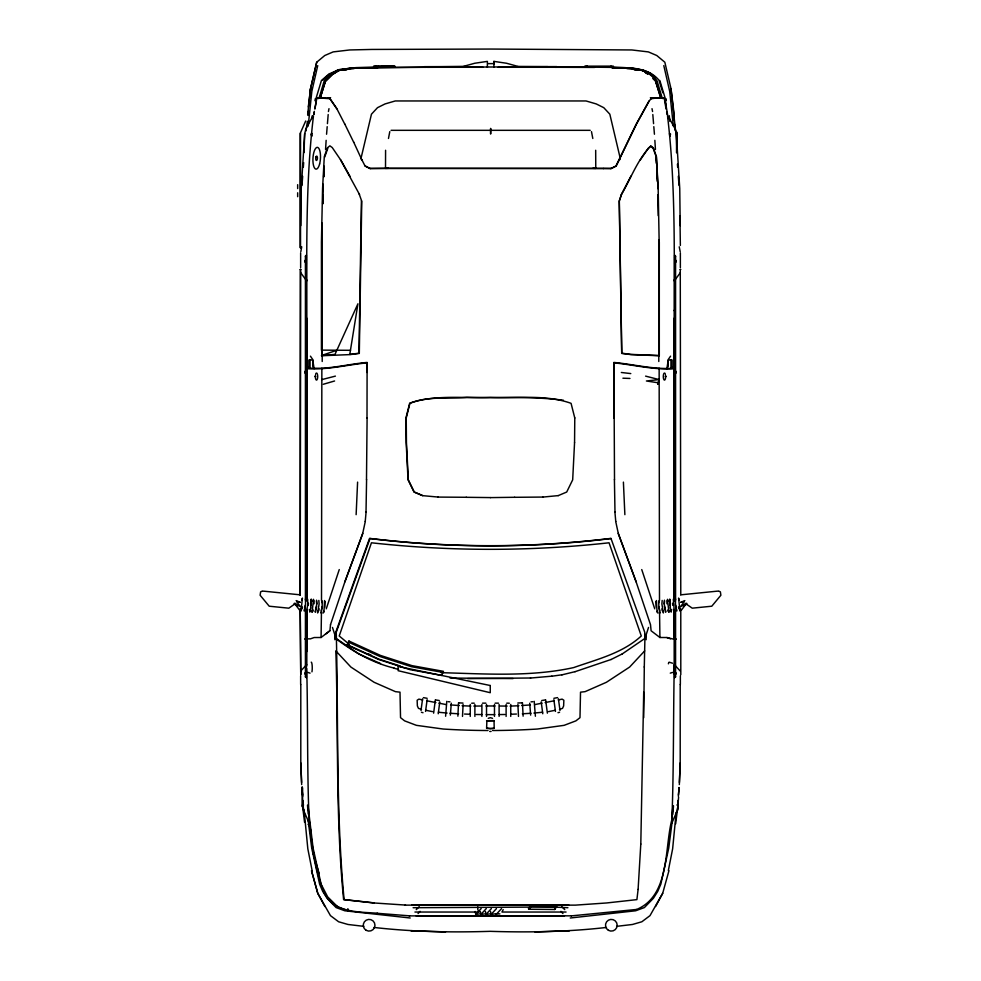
<?xml version="1.0" encoding="UTF-8"?>
<svg xmlns="http://www.w3.org/2000/svg" width="981" height="981" viewBox="0 0 981 981"><rect width="100%" height="100%" fill="white"/><g stroke="black" fill="none" stroke-linecap="round" stroke-linejoin="round"><path stroke-width="1.47" d="M300.211 595.271L300.726 269.542M300.64 684.444L300.64 675.897M300.799 684.431L300.799 762.911L301.596 782.458M306.71 668.453C308.083 720.054 306.943 771.753 309.26 823.28L303.485 810.183L302.933 800.422M306.71 666.038L306.71 612.107M306.71 599.881L306.722 279.806M367.004 372.498L367.004 362.86C346.955 364.809 327.249 370.107 306.906 368.684L309.125 367.274M477.821 906.861L477.808 909.608L479.047 912.036L414.938 912.036M486.527 716.412L486.527 704.444M493.897 67.284L493.909 61.386L506.515 63.25L518.495 66.561L556.816 66.671L556.828 67.284L498.262 67.284M493.909 64.341L493.909 61.386M494.473 716.412L494.473 704.444M499.108 716.412L499.108 704.444M506.11 716.412L506.11 704.444M510.745 716.412L510.745 704.444M613.996 418.139L613.996 362.86C634.045 364.809 653.751 370.107 674.094 368.684L671.875 367.274M674.29 674.021L674.29 665.964M674.29 665.645L674.29 611.212L673.334 599.183M680.36 245.471L679.931 215.93M334.84 639.71L334.852 635.271M475.221 911.484L475.773 914.439L479.525 913.887M480.334 911.484L480.874 914.439L484.639 913.887M485.423 911.484L485.975 914.439L489.727 913.887M490.525 911.484L491.064 914.439L494.829 913.887M385.582 150.265L385.508 168.389L370.205 168.597L365.091 166.083L362.063 160.185M303.215 804.445L303.227 802.213M321.437 612.598L321.081 637.503L314.141 637.54L310.425 638.852L306.71 638.852M321.51 600.458L321.854 368.255C337.096 367.397 351.921 363.779 367.102 362.43L367.004 418.139M366.489 479.795L367.102 417.783M487.373 67.284L487.373 61.386L474.755 63.25L462.787 66.561L424.454 66.671L424.454 67.284L483.02 67.284M574.559 442.603L574.78 417.869M658.692 602.849L658.705 601.611M663.524 611.065L663.352 612.966L661.881 603.953L662.175 600.421M666.859 600.703L666.945 603.806M669.079 610.44L668.919 612.352L667.485 599.305L668.061 601.218M671.347 610.194L671.188 612.107L670.354 607.877M675.357 601.01L675.369 599.771M680.176 609.213L680.017 611.126L678.582 598.079L679.159 599.992M530.831 905.88C531.579 907.278 527.974 910.76 528.501 908.087L530.831 905.88L556.791 906.125L554.768 909.485L528.636 909.24M554.854 908.332L554.768 909.485M587.006 67.125L587.079 65.85M611.065 67.37L611.016 66.095M366.011 512.156L366.587 479.55M300.799 225.642L301.253 188.487L304.65 134.36L305.79 129.026L312.878 116.114M322.246 223.165L321.829 355.735L350.143 354.595L359.304 353.418L361.756 201.24L359.193 194.079M322.651 203.705L323.215 184.22M322.271 239.622L322.209 361.486M323.031 203.705L323.227 194.729M304.049 152.595L304.662 133.514M361.425 200.786L358.972 353.209L349.788 354.399L357.93 303.779L334.975 354.399L321.425 355.539L336.961 350.229L350.548 350.303M644.296 666.786L643.708 717.675M640.801 844.077L643.708 692.108M644.284 667.105L644.995 634.486M679.33 784.567L680.201 762.911L680.201 684.444M679.404 782.47L680.201 762.911M357.599 482.112L356.128 514.669M388.476 138.468L389.788 131.638M640.801 844.04L638.104 889.448M672.316 821.968L677.515 810.183L678.067 800.422M457.882 716.179L458.544 702.739M462.505 716.412L463.106 704.468M574.559 442.554L572.683 479.819L566.711 492.033L558.201 495.638M323.632 176.703L324.196 166.169M324.012 176.703L324.257 172.19M314.055 603.818L314.141 600.715M316.691 604.1L316.434 601.01M679.073 787.731L678.337 796.29M325.557 149.504L326.146 140.332M301.989 185.372L302.663 176.273M303.325 167.162L303.669 162.613M306.71 371.21L306.906 368.255L321.854 368.255M672.807 814.414L673.493 805.757M308.193 126.034L311.823 91.441L317.734 65.617M445.607 716.253L446.796 701.329M450.353 715.124L451.309 703.193M671.74 820.079L672.733 808.05M326.563 134.238L327.188 126.672M327.433 123.643L328.181 114.556M365.239 521.426L366.097 511.959M671.74 823.28C673.886 770.465 673.211 717.503 674.29 664.615L680.36 671.127M678.46 794.953L679.073 787.535M677.515 810.183L678.607 797.087M312.019 133.379L311.762 136.347L310.952 134.066M308.083 115.439L308.488 110.988M309.027 105.053L309.444 100.602M309.714 97.622L310.536 88.719L316.704 62.22L324.772 55.512L333.16 51.907L349.702 49.957L371.713 49.442L490.77 49.05L631.825 49.957L648.38 51.907L656.767 55.512L664.836 62.22L671.004 88.695L673.873 112.03L673.873 119.89M308.255 605.387L308.463 603.192M310.928 605.682L310.867 600.384M324.907 607.227L325.079 601.5M676.191 812.28L672.635 848.81L668.343 870.564M673.015 810.392L673.309 807.351M311.983 118.566L312.265 115.697M321.069 637.503L329.898 630.771L330.523 624.689M313.43 116.285C306.869 170.915 306.71 226.01 306.71 280.934L300.64 272.644M381.732 66.966L381.928 65.85M666.872 368.684L668.368 359.353L670.575 356.152M638.104 889.411L636.902 899.626L606.663 902.961L575.418 905.132L405.104 905.132M316.704 62.22L310.536 88.719L307.666 114.654M308.304 106.929L310.536 88.719M305.336 605.056L304.466 610.354M310.732 608.073L311.247 599.06L310.658 600.973M316.642 606.197L315.257 612.23M321.989 606.908L321.412 610.955M672.341 820.19L668.735 848.148L660.826 884.212L657.711 891.435L653.383 898.314L644.382 907.56L635.651 910.785L570.255 917.995M433.627 713.162L435.368 699.809M438.225 713.763L439.782 701.893M420.996 710.502L422.59 698.766M425.546 711.421L427.14 699.698M671.764 819.981C664.358 848.847 669.974 895.592 636.559 909.497M675.651 823.868L678.03 805.058L676.878 804.984M305.949 130.988L307.458 121.276M302.173 608.833L302.479 606.969M310.646 607.877L309.812 612.107L309.653 610.194M318.825 610.673L319.132 608.809M313.834 114.188L314.349 111.331M314.876 108.474L316.434 99.903M313.846 114.802L314.361 111.944M314.889 109.099L316.446 100.528M300.811 251.688L301.743 246.807M328.427 111.527L328.991 108.67M365.337 521.242L362.688 533.541L344.809 581.966M361.266 157.267L371.456 114.188L377.513 107.665L385.03 103.937L395.257 100.957L586.025 100.957L596.252 103.937L603.756 107.665L609.826 114.188L620.323 158.689L619.158 160.418M301.841 599.992L302.418 598.079L300.983 611.126L300.824 609.213M307.666 609.434L307.163 611.114M310.352 609.728L309.702 610.979M312.939 601.218L313.515 599.305L312.081 612.352L311.921 610.44M312.976 611.298L313.258 610.059M324.331 611.286L323.693 612.524M378.151 66.966L378.323 66.291M503.192 909.608L501.953 912.036L566.062 912.036M616.62 926.346L632.451 924.482L641.844 921.772L649.998 915.641L662.702 893.262L668.956 870.687M655.921 601.5L656.093 607.227M656.424 600.531L656.927 609.557L658.006 613.088M657.307 612.524L656.669 611.286M665.731 611.592L664.125 603.707L664.419 600.176M665.743 612.23L664.358 606.197M671.298 610.979L670.648 609.728M676.841 610.991L675.455 604.97L675.517 598.937M660.188 612.843L658.791 606.81L658.852 600.789M316.446 98.394L320.149 98.002L325.349 81.325L332.105 74.654L339.034 70.301L332.056 73.305M622.224 653.947L645.008 638.361L648.527 627.435M326.268 608.833L339.254 569.569M330.487 624.701L344.871 581.88L362.774 533.382M324.686 157.144L327.801 148.376M670.587 134.066L669.778 136.347L669.52 133.379M391.738 66.966L392.302 65.85M390.217 66.966L390.843 65.85M306.906 638.852L306.71 610.918M305.692 120.994L300.137 133.526L300.137 247.592M499.918 913.887L495.613 913.887M657.662 382.713L646.405 380.984L659.146 379.586L657.687 384.27L659.146 379.586L645.596 376.128M383.963 65.85L383.559 66.966L383.804 65.85L384.258 66.966M305.483 598.95L305.545 604.97L304.159 611.004M307.666 599.183L307.727 605.216L306.342 611.237M316.581 600.176L316.875 603.707L315.269 611.592M318.825 600.421L319.119 603.953L317.648 612.966L317.476 611.065M322.148 600.789L322.209 606.822L320.812 612.843M615.909 166.083L636.166 124.256L648.821 101.313L651.519 98.345L661.255 97.659L656.056 80.957C646.136 66.463 627.656 68.057 612.169 67.652M631.065 175.93L621.537 194.079L619.318 200.798L621.77 353.209L630.942 354.399L659.306 355.539L659.306 242.233M655.566 906.518L662.702 893.311M649.214 100.969L636.546 123.962L616.191 166.083L611.065 168.609L603.278 168.524M640.176 160.124L648.392 148.07L650.722 146.377L653.199 148.376L656.314 157.144L658.03 188.744M385.901 65.85L385.717 66.966M680.36 272.644L674.29 280.934L674.29 279.671M684.039 602.089L680.471 606.749L686.626 603.241L681.28 610.292M305.422 599.624L305.422 256.2L306.379 255.072L306.379 600.63M674.621 257.304L675.578 256.2L674.621 255.072L674.621 600.63M418.065 913.569L420.052 911.349M475.773 914.439L481.168 908.59M480.874 914.439L486.269 908.59M485.975 914.439L491.371 908.59M491.064 914.439L496.46 908.59M496.165 914.439L501.561 908.59M300.64 671.127L306.71 664.615M644.689 650.894L629.618 667.068L606.405 682.285L585.081 691.654L580.519 692.169L579.992 717.663L575.908 720.863L564.112 725.339L537.38 729.03A741.023 734.193 0 0 1 492.536 730.514M416.263 909.608L419.243 906.665M329.506 73.538L321.437 80.479L315.269 100.933L315.269 98.787L318.984 98.382L324.184 80.957L330.953 74.286L337.893 69.921L354.435 67.971L424.883 67.297M322.602 80.172L330.671 73.232L339.058 69.614L355.613 67.677L464.773 66.855M494.044 720.655L494.203 728.393L486.735 728.27M486.588 728.393L486.883 720.606M493.897 720.606L486.588 720.777M675.578 610.292L675.578 676.902L674.621 677.687L674.621 610.305M325.459 634.143L329.861 630.783M306.379 610.305L306.379 677.687L305.422 676.902L306.379 676.179M674.621 263.031L676.105 261.976L676.105 260.554L674.621 259.634M295.661 603.401L288.819 608.183L269.211 606.209L260.112 595.246L260.627 591.837L262.43 591.04M339.095 70.362L332.167 74.728L325.41 81.398L320.211 98.063L316.507 98.468M306.379 259.634L304.895 260.554L304.895 261.976L306.379 263.031M494.191 720.777L486.601 720.777M494.044 728.27L490.39 728.871L486.883 728.233M488.244 718.337L490.39 717.675L492.536 718.337M611.053 659.526L622.261 653.922M610.795 168.597L616.252 165.85M306.379 672.267L304.895 672.966L304.895 673.935L306.379 674.585M683.205 605.743L686.945 604.014M674.621 674.585L676.105 673.935L676.105 672.966L674.621 672.267M683.61 601.807L680.961 602.26L684.848 600.593M611.102 659.49L575.013 671.703M559.464 709.435L562.542 708.343L563.634 705.928L563.854 700.226L562.101 699.122L558.312 699.943M545.461 699.943L541.72 700.52M670.281 673.138L672.598 672.414M323.313 384.27L334.595 380.984M557.576 697.626L553.848 698.3M559.575 712.292L557.993 712.697M674.621 371.186L675.578 370.916L674.621 370.695M674.621 371.603L675.578 371.333L674.621 371.112M413.099 907.707L529.605 907.118M680.961 602.26L683.634 601.574M321.854 379.586L335.404 376.128M561.892 674.854L575.124 671.654M306.379 370.695L305.422 370.916L306.379 371.186M306.379 371.112L305.422 371.333L306.379 371.603M522.272 702.85L517.821 702.972M674.621 372.805L676.105 372.486L674.621 372.277M674.621 373.221L676.105 372.903L676.105 372.13L674.621 371.86M548.489 711.63L555.356 710.256M534.67 704.616L542.137 703.144M545.117 702.568L554.069 700.802M306.379 371.86L304.895 372.13L304.895 372.903L306.379 373.221M306.379 372.277L304.895 372.547L306.379 372.805M491.089 731.458L489.691 731.458M433.062 66.757L465.252 66.634L434.706 66.757M391.076 130.326L590.206 130.326M551.763 676.228L562.027 674.793M611.004 538.544C531.052 548.269 449.948 548.269 369.996 538.544L336.25 632.255C338.482 721.317 335.76 810.797 344.098 899.577L374.288 902.912M462.995 703.07L458.716 702.85M340.542 70.129L354.116 68.596M651.126 98.689L657.797 97.916L664.554 98.394M636.595 909.461L571.261 915.886M542.603 712.255L533.909 713.052M532.793 701.709L531.015 701.844M681.881 594.719L717.712 591.114M542.849 497.085L558.226 495.613M606.466 927.45C567.876 931.864 529.017 932.575 490.23 931.325C451.444 932.575 412.584 931.864 373.994 927.45M530.451 678.055L551.911 676.167M474.215 703.144L471.689 703.205M485.853 703.144L482.566 703.144M498.434 703.144L495.147 703.144M531.052 713.273L522.358 713.8M306.379 639.183L305.422 639.269L306.379 639.305M518.912 705.731L510.145 706.112M521.769 705.535L530.378 704.922M300.198 269.542L300.86 269.493M303.583 804.984L302.43 805.058L304.588 822.397M342.026 70.129L346.526 69.872M561.917 930.994L564.112 930.883M674.621 639.305L675.578 639.269L674.621 639.183M321.645 97.941L324.613 97.818M306.379 638.852L304.895 638.913L306.379 639.06M510.647 714.266L516.46 714.045M674.621 639.06L676.105 639.011L674.621 638.852M534.89 931.95L569.372 930.711L563.609 930.908M530.635 677.994L467.643 678.631M388.402 168.303L385.508 168.389L603.536 168.536M718.57 591.04L720.373 591.825L720.888 595.246L711.789 606.209L692.255 608.171L685.339 603.401M364.981 68.143L377.587 67.91L365.876 68.192M366.538 68.167L369.518 68.081M320.149 98.002L329.874 98.689L336.79 108.732M355.551 67.689L377.526 67.174M509.311 703.205L506.785 703.144M374.607 67.517L377.489 67.456C359.72 68.817 337.108 64.035 325.214 80.957L320.014 97.659L329.763 98.345L336.679 108.413L344.834 124.256M680.274 269.542L680.777 595.271M494.804 714.634L486.196 714.634M499.096 714.573L504.835 714.487M490.365 497.612L514.657 497.281M370.144 168.376L611.126 168.376M470.843 706.112L462.088 705.731M473.872 706.087L481.426 706.013M485.963 705.977L495.037 705.977M514.571 497.306L542.898 497.06M680.802 674.805L680.777 609.029M556.816 66.671L427.458 67.309L424.454 66.671M555.136 67.297L556.288 67.297M571.408 915.837L416.128 915.911M547.741 66.634L517.195 66.671L549.225 66.757M487.913 63.618L493.296 63.618M373.92 65.85L394.742 65.85M373.553 66.966L395.294 66.966M328.095 97.732L330.622 97.732M650.378 97.732L652.905 97.732M614.511 479.795L613.898 362.43C633.984 364.368 653.726 369.678 674.094 368.255L674.29 371.21M314.901 376.52L315.759 376.52M665.241 376.52L666.099 376.52M618.226 533.37L636.129 581.88L650.513 624.701L651.102 630.771L659.931 637.503L666.872 637.527L674.29 639.318L674.29 610.918M513.075 678.57L450.058 678.055M411.628 905.095L568.894 905.095M555.172 907.118L567.901 907.707M564.48 915.862L409.2 915.886M516.766 66.855L594.744 67.125M556.386 67.297L594.621 67.419M424.994 67.297L426.134 67.297M336.961 350.229L321.425 350.119L321.425 242.233L322.577 188.266L324.294 156.629L327.409 147.849L329.886 145.838L332.228 147.542L340.824 160.124L350.033 176.408M437.894 497.085L466.343 497.281M499.574 706.013L507.128 706.087M530.868 907.118L556.607 907.351M466.171 497.306L490.5 497.588M476.165 714.487L481.892 714.573M427.152 698.3L423.424 697.638M612.72 67.358L625.927 67.677M612.267 67.382C628.404 67.971 647.472 66.45 658.938 80.172L662.898 92.852M612.205 68.118L615.124 68.192M613.358 67.664C628.833 68.081 647.178 66.5 657.086 80.957L662.285 98.382L666.001 98.787L666.001 100.933L659.833 80.479M613.027 68.057L616.019 68.143M592.867 168.303L595.761 168.389L595.688 150.265M445.558 931.95L411.088 930.711L418.544 930.994M622.91 378.2L629.949 378.445M411.088 930.711L416.851 930.908M464.528 714.045L470.353 714.266M458.642 713.788L449.948 713.273M439.28 700.52L435.539 699.943M449.985 701.844L448.207 701.709M308.12 824.53L310.168 824.641L309.555 821.833M634.474 69.872L638.974 70.129M680.14 269.493L680.802 269.53M405.484 905.071L373.859 902.961L343.62 899.626C335.477 817.026 338.519 733.776 335.833 650.894L350.904 667.068L374.117 682.285L395.441 691.654L400.003 692.169L400.53 717.663L404.613 720.863L416.41 725.339L443.142 729.03A741.023 734.193 0 0 0 487.986 730.514M450.622 704.922L459.231 705.535M447.091 713.052L438.397 712.255M377.047 913.274L409.592 915.837M441.254 672.684C485.288 673.849 530.365 677.111 573.726 667.571C597.098 659.318 622.677 653.199 641.28 635.97L609.054 542.787C530.083 551.506 450.414 551.506 371.443 542.787L339.218 635.97L349.31 644.394M438.102 497.06L422.529 495.638L414.019 492.033L408.047 479.819L406.171 442.554L405.962 417.869L409.678 403.203C435.27 394.387 463.633 398.396 490.365 397.489C517.085 398.47 545.571 394.227 571.065 403.326L574.768 417.967M563.401 400.236C531.383 396.103 499.084 398.053 466.907 397.366C448.072 399.157 427.728 395.76 409.935 403.326L406.232 417.967L406.441 442.603L408.317 479.819L414.276 492.008L422.774 495.613M263.288 591.126L299.119 594.719M410.205 917.995L344.809 910.785L336.078 907.56L327.078 898.314L322.737 891.435L319.634 884.212L311.725 848.148L308.12 820.19M660.789 98.063L664.493 98.468M377.501 913.225C357.562 911.754 332.571 912.98 323.46 890.944C314.619 868.406 312.142 843.795 308.696 819.981M621.341 372.486L630.783 373.577M626.884 68.596L640.458 70.129M363.841 926.346L348.01 924.482L338.617 921.772L330.462 915.641L317.758 893.311L311.504 870.687L317.758 893.262L324.895 906.518M297.39 601.807L300.039 602.26L296.152 600.593M442.971 672.426L411.468 666.712L379.954 656.51L348.451 642.114M426.931 700.814L435.883 702.568M438.863 703.144L446.33 704.616M425.644 710.256L432.498 711.63M422.688 699.943L418.899 699.122L417.146 700.226L417.366 705.928L418.458 708.343L421.536 709.435M423.007 712.697L421.425 712.292M297.366 601.574L300.039 602.26M393.81 668.159L398.593 669.434M669.128 662.163L672.598 663.242M307.752 672.414L310.07 673.138M400.285 666.062L378.801 659.109L347.286 644.713M394.215 668.11C372.473 662.898 353.135 651.703 335.49 638.361L335.76 632.242L369.555 538.385C449.629 548.121 530.868 548.121 610.955 538.385L644.75 632.255L645.008 638.361M344.405 909.461L338.089 907.241L327.679 896.879L321.143 884.261L313.074 848.001L308.292 808.172M666.872 637.527L670.575 638.852M380.53 663.548L358.739 653.922L335.993 638.361L332.473 627.435M641.966 69.639L650.342 73.244L654.94 77.205M641.905 70.362L648.944 73.305M294.055 604.014L297.795 605.755M365.03 165.85L370.205 168.609M368.684 654.02L371.247 655.296M645.424 72.484L647.742 73.931M645.363 72.545L647.681 74.004M310.425 356.152L312.632 359.353L314.128 368.684M674.621 676.179L675.578 676.902M652.757 78.468L655.651 81.325L660.409 96.604M561.757 906.665L564.737 909.608M560.948 911.349L562.935 913.569M305.422 256.2L306.379 257.304M296.961 602.101L300.529 606.749L294.374 603.241L299.72 610.292M360.959 158.689L362.124 160.418L353.638 142.049M382.492 65.85L382.933 66.966M340.456 159.609L359.536 194.532M668.834 117.413L675.21 129.026L676.35 134.36L679.747 188.487L680.201 225.642M670.133 600.384L670.072 605.682M673.837 611.114L673.334 609.434M664.566 600.997L664.309 604.1M344.736 123.962L353.724 142.319M388.488 65.85L388.856 66.966M393.418 65.85L393.761 66.966M387.299 65.85L387.667 66.966M591.482 131.638L592.806 138.468M636.191 581.966L618.312 533.541L615.663 521.242M641.746 569.569L654.732 608.833M315.637 862.176L319.23 873.642M655.59 81.398L660.348 96.678M324.576 600.531L324.073 609.557L322.994 613.088M375.956 65.85L376.164 66.966M312.62 850.785L314.141 856.45M314.901 859.295L316.422 864.972M312.62 850.809L314.128 856.499M676.534 610.354L675.664 605.056M670.342 600.961L669.753 599.06L670.268 608.073M667.742 610.059L668.024 611.298M663.806 65.617L669.716 91.441L673.346 126.034M665.302 101.865L665.94 104.648M652.009 108.67L652.573 111.527M679.244 246.807L680.201 251.688M312.117 870.564L307.826 848.81L303.987 809.362M665.106 99.903L668.233 118.578M664.554 100.528L666.111 109.099M666.639 111.944L667.154 114.802M678.521 606.969L678.827 608.821M661.868 608.809L662.175 610.673M659.588 610.955L659.011 606.908M674.511 124.047L675.59 130.988L671.004 88.719M558.41 698.766L560.004 710.502M553.86 699.698L555.454 711.421M624.872 514.669L623.401 482.112M545.62 699.809L547.373 713.162M541.218 701.893L542.775 713.763M667.571 116.285C673.886 169.296 674.352 222.748 674.29 276.053L674.29 600.63L674.278 318.04M669.275 115.697L669.851 121.448M302.663 796.29L301.927 787.731M672.537 603.192L672.745 605.387M310.536 829.006L311.504 840.631M311.75 843.55L312.117 847.903M301.927 787.535L302.54 794.953M614.903 511.959L615.761 521.426M652.819 114.556L653.567 123.643M653.812 126.672L654.437 134.238M307.494 805.07L308.218 814.009M534.191 701.329L535.393 716.253M529.691 703.193L530.647 715.124M677.43 164.134L677.663 167.162M678.337 176.261L679.011 185.372M654.854 140.332L655.443 149.504M655.933 157.144L656.252 163.165M656.743 172.19L657.233 181.215M300.799 762.911L301.67 784.567M522.444 702.739L523.118 716.179M517.894 704.468L518.483 716.412M676.338 133.514L676.951 152.595M657.773 194.729L658.214 215.673M658.729 239.622L658.791 361.486M659.919 637.503L659.563 612.598M614.413 479.55L614.989 512.156M677.761 802.213L677.785 804.445M322.295 601.611L322.308 602.861M306.71 635.406L306.869 651.531M305.631 599.771L305.643 601.01M659.49 600.458L659.146 368.255M646.148 635.271L646.16 639.71M680.36 252.926L680.36 267.715M680.36 675.897L680.36 684.444M676.939 132.349L676.939 152.239M676.547 131.883L676.534 152.742M675.578 256.2L675.578 599.624M674.29 310.143L674.29 310.793M672.169 368.243L672.169 360.027L668.196 360.027L668.196 366.882M670.943 360.027L670.943 368.243M481.892 704.444L481.892 716.412M474.89 704.444L474.89 716.412M470.255 704.444L470.255 716.412M347.863 908.664L347.863 910.895M312.804 366.882L312.804 360.027L308.831 360.027L308.831 368.255M310.057 360.027L310.057 368.255M306.71 318.04L306.71 600.63M305.422 610.292L305.422 676.902M302.614 787.841L302.614 806.958M302.222 786.75L302.222 806.64M300.64 252.926L300.64 267.715M300.529 133.06L300.529 247.911M300.223 269.517L300.223 595.271M297.66 184.686L297.66 188.585M297.66 192.791L297.66 196.691M665.572 375.196A3.556 1.189 90 0 1 664.48 380.101A3.556 1.189 90 0 1 663.389 375.196A3.556 1.189 90 0 1 665.314 374.043M668.404 663.818A5.665 1.018 90 0 1 668.735 662.592M311.222 662.163A5.665 1.018 -90 0 1 312.166 665.658A5.665 1.018 -90 0 1 311.946 671.838M315.686 374.043A3.556 1.189 -90 0 1 317.611 375.196A3.556 1.189 -90 0 1 316.52 380.101A3.556 1.189 -90 0 1 315.428 375.196M300.211 609.029L300.738 674.818L300.223 609.029M490.647 128.511L490.635 134.041L490.623 128.511M585.068 66.168L585.056 67.113L613.395 67.395L613.26 66.119L585.068 66.168M621.464 194.532L619.244 201.24L621.696 353.418L630.857 354.595L659.171 355.735L659.171 242.614L658.165 188.278L656.448 156.629L653.321 147.849L650.844 145.838C637.638 159.4 630.955 178.284 621.464 194.532M316.066 156.739L315.845 157.426A2.109 0.822 -86.1 0 0 315.919 159.744L316.103 160.246A2.22 0.858 -86.1 0 0 317.059 159.829L317.292 159.155A2.109 0.822 -86.1 0 0 317.268 156.813L317.022 156.335A2.22 0.858 -86.1 0 0 316.066 156.739M348.929 641.022L347.127 645.069L378.629 659.465L410.144 669.68L441.646 675.394L443.461 671.335L411.946 665.633L380.444 655.418L348.929 641.022M490.255 685.511L398.139 666.442L398.139 670.697L490.255 692.709L490.255 685.511M319.622 163.925A10.926 3.752 -86.6 0 0 317.366 147.346A10.926 3.752 -86.6 0 0 313.147 163.508A10.926 3.752 -86.6 0 0 319.622 163.925M608.416 930.319A5.849 5.849 0 0 0 617.196 925.255A5.849 5.849 0 0 0 608.416 920.178A5.849 5.849 0 0 0 608.416 930.319M366.195 930.319A5.849 5.849 0 0 0 374.975 925.255A5.849 5.849 0 0 0 366.195 920.178A5.849 5.849 0 0 0 366.195 930.319"/></g></svg>
